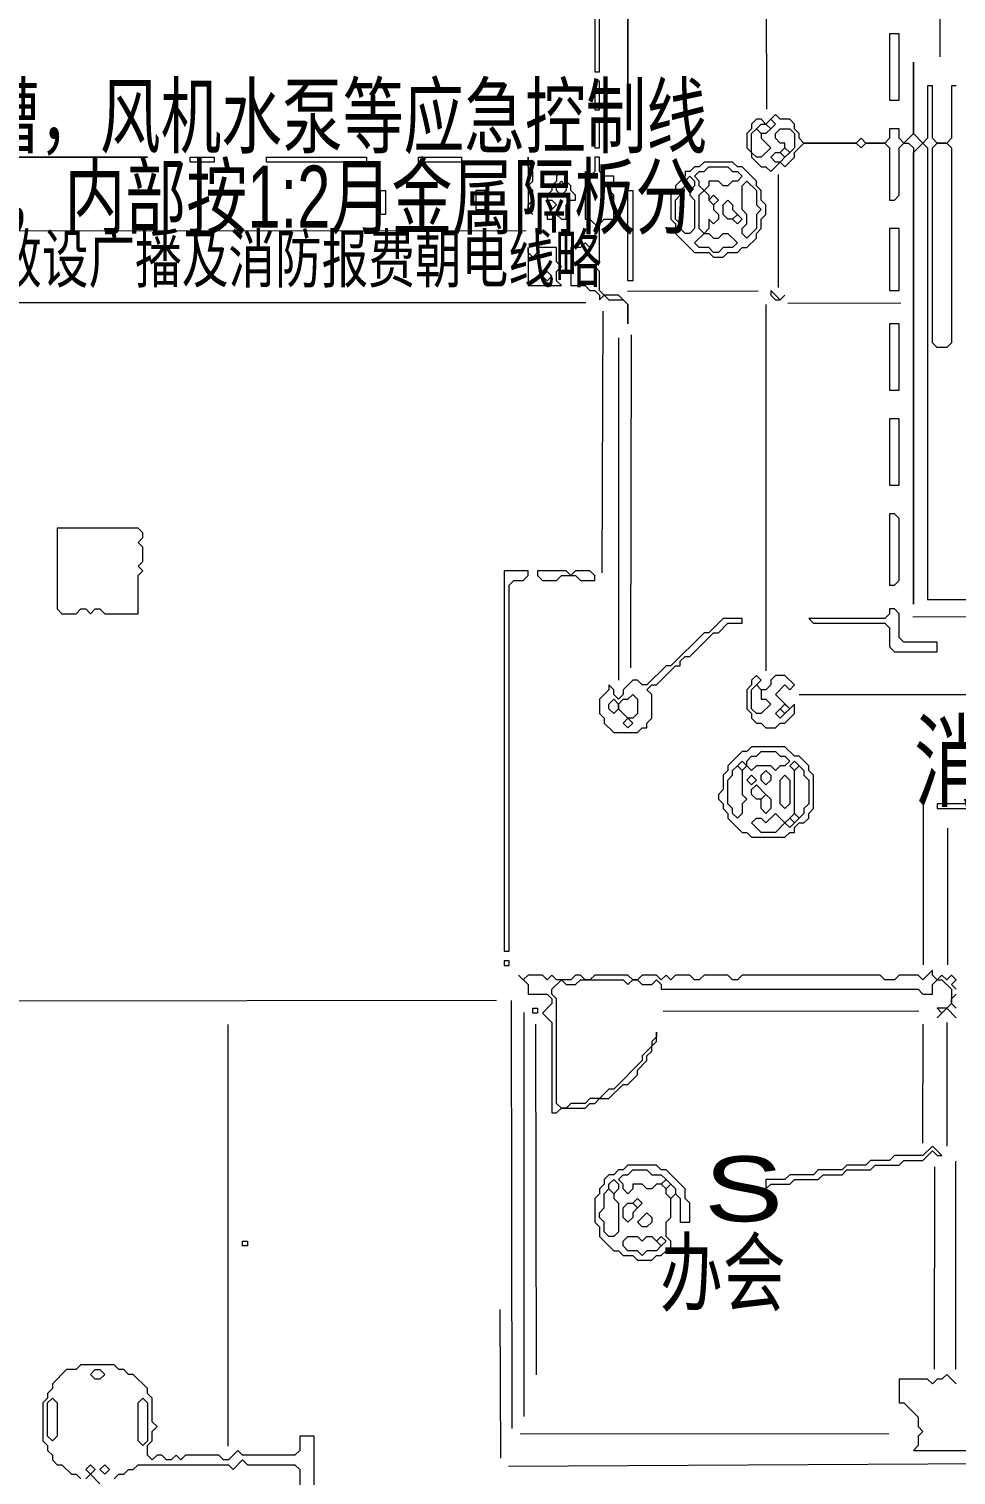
# Model space of a CAD drawing. Extents: x 10 to 1972, y 10 to 1395.
# Drawn here: x 1086.1 to 1281, y 497.8 to 802 of the extents above; entities that cross this region are included whole.
import ezdxf

# ---------------------------------------------------------------- set-up
doc = ezdxf.new("R2010")
doc.units = 0
for name, color, linetype, lineweight in [('OCR_TEXT', 6, 'Continuous', 0), ('TRACE_CURVE', 6, 'Continuous', 0), ('TRACE_STRAIGHT', 5, 'Continuous', 0), ('TRACE_TEXT_SYMBOL', 6, 'Continuous', 0)]:
    doc.layers.add(name, color=color, linetype=linetype, lineweight=lineweight)
doc.styles.add('wqy-unicode', font='wqy-unicode.lff')

msp = doc.modelspace()

# ---------------------------------------------------------------- linework, layer by layer
at = {"layer": 'TRACE_CURVE', "color": 6}
for points in [[(1205, 807), (1205, 793), (1206, 793), (1206, 832)], [(1281, 790), (1280, 790), (1280, 779), (1279, 778), (1277, 778), (1276, 779), (1276, 790), (1275, 790), (1275, 779), (1274, 778), (1272, 780), (1272, 795), (1272, 780), (1270, 778), (1269, 779), (1269, 781), (1267, 781), (1267, 779), (1266, 778), (1262, 778), (1261, 779), (1260, 778), (1249, 778), (1248, 779), (1248, 780), (1247, 781), (1247, 782), (1246, 783), (1244, 783), (1243, 784), (1241, 782), (1240, 783), (1239, 783), (1238, 782), (1238, 781), (1237, 780), (1237, 777), (1238, 776), (1238, 775)], [(1238, 775), (1240, 773), (1241, 773), (1242, 772), (1244, 774), (1245, 773), (1247, 775), (1247, 776), (1249, 778), (1260, 778), (1261, 777), (1262, 778), (1266, 778), (1267, 777), (1267, 766), (1268, 766), (1269, 767), (1269, 777), (1270, 778), (1271, 778), (1272, 777), (1272, 681), (1272, 776), (1274, 778), (1275, 777), (1275, 682), (1321, 682)]]:
    msp.add_lwpolyline(points, dxfattribs=at)
for points in [[(1239, 781), (1240, 782), (1241, 782), (1242, 781), (1241, 780), (1240, 780)], [(1241, 782), (1242, 783), (1243, 782), (1242, 781)], [(1238, 780), (1239, 781), (1240, 780), (1240, 779), (1242, 777), (1240, 775), (1239, 775), (1238, 776)], [(1243, 780), (1244, 781), (1246, 781), (1247, 780), (1247, 777), (1246, 776), (1245, 777), (1245, 778), (1244, 778), (1243, 779)], [(1242, 775), (1243, 776), (1244, 776), (1245, 775), (1244, 774), (1243, 774)], [(1244, 776), (1245, 777), (1246, 776), (1245, 775)], [(1276, 777), (1277, 778), (1279, 778), (1280, 777), (1280, 736), (1279, 735), (1277, 735), (1276, 736)], [(1186, 688), (1186, 608), (1187, 608), (1187, 685), (1188, 686), (1190, 686), (1191, 687), (1191, 688)]]:
    msp.add_lwpolyline(points, close=True, dxfattribs=at)
at = {"layer": 'TRACE_STRAIGHT', "color": 5}
for p, q in [((1277.46, 860.13), (1277.59, 796.13)), ((1241.05, 825.13), (1241.11, 785.12)), ((1243.54, 771.38), (1243.58, 747.63)), ((1046.87, 759.5), (1190.63, 759.6)), ((1211.87, 746.81), (1239.38, 746.88)), ((1059.37, 744.47), (1203.13, 744.43)), ((1206.61, 687.62), (1206.81, 742.63)), ((1241, 744), (1241, 667)), ((1245.62, 744.32), (1269.37, 744.4)), ((1210, 737), (1210, 665)), ((1212.63, 667.62), (1212.73, 737.63)), ((1271.87, 678.37), (1309.38, 678.41)), ((1248, 662), (1351, 662)), ((1274.03, 638.88), (1274.07, 605.12)), ((1279.16, 633.88), (1279.19, 605.12)), ((934.63, 597.32), (1184.38, 597.73)), ((1187.48, 597.63), (1187.57, 507.62)), ((1190.16, 510.12), (1190.21, 595.13)), ((1219.37, 595.42), (1273.12, 595.46)), ((1127.87, 592.62), (1127.87, 503.88)), ((1192.55, 592.63), (1192.67, 518.87)), ((1274.02, 567.62), (1274.08, 592.63)), ((1279, 593), (1279, 567)), ((1280.93, 520.12), (1280.94, 563.87)), ((1276.47, 520.12), (1276.48, 562.63)), ((1185.07, 532.62), (1185.19, 501.37)), ((1189.37, 506.46), (1266.87, 506.57)), ((1186.86, 499.66), (1315.62, 500.39))]:
    msp.add_line(p, q, dxfattribs=at)
at = {"layer": 'TRACE_TEXT_SYMBOL', "color": 6}
for points in [[(1212, 826), (1212, 787), (1212, 812), (1213, 813), (1212, 814)], [(1267, 801), (1267, 787), (1269, 787), (1269, 801)], [(1205, 791), (1205, 785), (1206, 785), (1206, 791)], [(1205, 783), (1205, 777), (1206, 777), (1206, 783)], [(1046, 776), (1046, 775), (1111, 775), (1050, 775), (1049, 776)], [(1120, 775), (1125, 775), (1125, 774), (1120, 774)], [(1136, 775), (1157, 775), (1157, 774), (1136, 774)], [(1168, 775), (1177, 775), (1177, 774), (1168, 774)], [(1191, 775), (1191, 764), (1192, 763), (1191, 764), (1191, 765), (1192, 766), (1192, 768), (1191, 769), (1192, 770), (1192, 772), (1191, 773)], [(1205, 775), (1205, 772), (1204, 771), (1203, 772), (1203, 762), (1204, 762), (1206, 760), (1205, 759), (1205, 757), (1204, 756), (1203, 757), (1202, 756), (1200, 756), (1200, 748), (1203, 748), (1204, 747), (1205, 747), (1206, 746), (1206, 745), (1207, 746), (1208, 745), (1211, 745), (1212, 744), (1212, 740), (1212, 744), (1210, 746), (1207, 746), (1206, 747), (1206, 751), (1205, 752), (1206, 753), (1206, 761), (1207, 762), (1209, 762), (1209, 767), (1208, 768), (1208, 769), (1209, 770), (1209, 771), (1207, 771), (1206, 772), (1206, 775)], [(1228, 774), (1227, 773), (1226, 773), (1225, 772), (1224, 772), (1224, 771), (1222, 769), (1222, 768), (1221, 767), (1221, 762), (1222, 761), (1222, 759), (1226, 755), (1229, 755), (1230, 754), (1232, 754), (1233, 755), (1235, 755), (1236, 756), (1237, 756), (1239, 758), (1239, 759), (1240, 760), (1240, 762), (1241, 763), (1241, 765), (1240, 766), (1240, 768), (1239, 769), (1239, 770), (1236, 773), (1235, 773), (1234, 774)], [(1228, 772), (1229, 773), (1233, 773), (1234, 772), (1235, 772), (1236, 771), (1235, 770), (1234, 770), (1233, 769), (1232, 769), (1231, 770), (1229, 770), (1229, 769), (1228, 768), (1227, 769), (1227, 770), (1226, 771), (1227, 772)], [(1198, 772), (1197, 771), (1197, 770), (1196, 769), (1196, 768), (1195, 767), (1195, 766), (1196, 766), (1197, 765), (1195, 763), (1195, 762), (1196, 762), (1197, 763), (1198, 762), (1199, 762), (1199, 765), (1200, 766), (1201, 766), (1201, 767), (1200, 768), (1200, 769), (1199, 770), (1199, 772)], [(1197, 769), (1198, 770), (1199, 769), (1199, 768), (1198, 767), (1197, 768)], [(1224, 770), (1225, 771), (1226, 770), (1226, 769), (1225, 768), (1224, 769)], [(1236, 769), (1237, 770), (1239, 768), (1239, 765), (1240, 764), (1239, 763), (1239, 760), (1237, 758), (1236, 759), (1236, 760), (1237, 761), (1237, 763), (1236, 764)], [(1160, 768), (1161, 768), (1161, 763), (1160, 763)], [(1180, 768), (1180, 764), (1182, 764), (1182, 768)], [(1212, 768), (1213, 768), (1213, 749), (1212, 749)], [(1223, 768), (1224, 769), (1225, 768), (1225, 767), (1226, 766), (1226, 760), (1225, 759), (1224, 759), (1223, 760), (1223, 761), (1222, 762), (1222, 766), (1223, 767)], [(1227, 767), (1228, 768), (1229, 767), (1229, 766), (1230, 765), (1230, 764), (1231, 763), (1231, 762), (1230, 761), (1229, 762), (1229, 760), (1228, 759), (1227, 760)], [(1229, 766), (1230, 767), (1231, 766), (1230, 765)], [(1232, 765), (1233, 766), (1234, 765), (1234, 764), (1235, 763), (1234, 762), (1233, 762), (1232, 763)], [(1234, 762), (1235, 763), (1236, 762), (1235, 761)], [(1228, 759), (1229, 759), (1230, 758), (1231, 758), (1232, 759), (1233, 759), (1235, 757), (1234, 756), (1232, 756), (1231, 755), (1230, 755), (1229, 756), (1227, 756), (1226, 757)], [(1267, 760), (1267, 747), (1269, 747), (1269, 760)], [(1191, 756), (1191, 748), (1198, 748), (1197, 749), (1197, 751), (1198, 752), (1197, 753), (1197, 756), (1193, 756), (1193, 755), (1192, 754), (1191, 755)], [(1194, 750), (1195, 751), (1196, 750), (1195, 749)], [(1242, 747), (1242, 746), (1243, 745), (1244, 745), (1245, 746), (1244, 745)], [(1267, 740), (1267, 726), (1269, 726), (1269, 740)], [(1267, 720), (1267, 706), (1269, 706), (1269, 720)], [(1267, 700), (1267, 685), (1268, 685), (1269, 686), (1269, 699), (1268, 700)], [(1092, 697), (1092, 680), (1093, 679), (1096, 679), (1097, 680), (1098, 680), (1099, 679), (1100, 680), (1101, 680), (1102, 679), (1109, 679), (1109, 687), (1110, 688), (1109, 689), (1110, 690), (1110, 693), (1109, 694), (1110, 695), (1110, 696), (1109, 697)], [(1193, 688), (1193, 687), (1194, 686), (1197, 686), (1198, 687), (1201, 687), (1202, 686), (1205, 686), (1205, 687), (1204, 688), (1201, 688), (1200, 687), (1199, 688)], [(1267, 680), (1267, 679), (1266, 678), (1250, 678), (1251, 677), (1266, 677), (1267, 676), (1267, 672), (1268, 671), (1277, 671), (1277, 673), (1270, 673), (1269, 674), (1269, 679), (1268, 680)], [(1232, 678), (1229, 675), (1228, 675), (1221, 668), (1220, 668), (1216, 664), (1215, 664), (1214, 665), (1213, 665), (1211, 663), (1211, 662), (1210, 661), (1209, 662), (1209, 663), (1208, 664), (1208, 663), (1206, 661), (1206, 658), (1207, 657), (1207, 656), (1209, 654), (1214, 654), (1215, 655), (1216, 655), (1216, 656), (1217, 657), (1217, 662), (1216, 663), (1217, 664), (1218, 664), (1222, 668), (1223, 668), (1223, 669), (1224, 670), (1225, 670), (1230, 675), (1231, 675), (1233, 677), (1236, 677), (1236, 678)], [(1239, 666), (1238, 665), (1238, 664), (1237, 663), (1237, 659), (1238, 658), (1238, 657), (1239, 656), (1240, 656), (1241, 655), (1243, 655), (1244, 656), (1245, 656), (1247, 658), (1247, 660), (1246, 659), (1243, 662), (1245, 664), (1246, 663), (1247, 664), (1245, 666), (1243, 666), (1242, 665), (1242, 664), (1241, 663), (1240, 663), (1239, 664), (1240, 665)], [(1238, 663), (1239, 664), (1240, 663), (1240, 661), (1241, 661), (1242, 660), (1240, 658), (1239, 658), (1238, 659)], [(1208, 660), (1209, 661), (1210, 660), (1210, 659), (1209, 658), (1208, 659)], [(1212, 661), (1213, 662), (1214, 661), (1214, 658), (1213, 657), (1212, 657), (1210, 659), (1210, 660), (1211, 661)], [(1243, 658), (1244, 659), (1245, 658), (1244, 657)], [(1244, 659), (1245, 660), (1246, 659), (1245, 658)], [(1211, 656), (1212, 657), (1213, 656), (1212, 655)], [(1238, 651), (1237, 650), (1236, 650), (1233, 647), (1233, 646), (1232, 645), (1232, 642), (1231, 641), (1231, 640), (1232, 639), (1232, 638), (1233, 637), (1233, 636), (1236, 633), (1237, 633), (1238, 632), (1245, 632), (1246, 633), (1247, 633), (1247, 634), (1248, 635), (1249, 635), (1250, 636), (1250, 637), (1251, 638), (1251, 645), (1250, 646), (1250, 647), (1248, 649), (1247, 649), (1245, 651)], [(1235, 647), (1236, 648), (1237, 647), (1236, 646)], [(1239, 649), (1240, 650), (1243, 650), (1244, 649), (1245, 649), (1246, 648), (1245, 647), (1244, 647), (1243, 646), (1242, 647), (1239, 647), (1238, 646), (1237, 647), (1237, 648), (1238, 649)], [(1246, 647), (1247, 648), (1248, 647), (1247, 646)], [(1234, 646), (1235, 647), (1236, 646), (1236, 641), (1237, 640), (1236, 639), (1236, 637), (1235, 636), (1234, 637), (1234, 638), (1233, 639), (1233, 644), (1234, 645)], [(1237, 644), (1238, 645), (1239, 644), (1238, 643)], [(1240, 645), (1241, 646), (1242, 645), (1242, 644), (1241, 643), (1240, 644)], [(1244, 644), (1245, 645), (1246, 644), (1246, 639), (1245, 638), (1244, 639)], [(1247, 646), (1248, 647), (1249, 646), (1249, 645), (1250, 644), (1250, 639), (1249, 638), (1249, 637), (1248, 636), (1247, 637)], [(1238, 642), (1239, 643), (1241, 641), (1240, 640), (1239, 640), (1238, 641)], [(1240, 640), (1241, 641), (1242, 640), (1242, 638), (1241, 637), (1240, 638)], [(1243, 637), (1245, 635), (1243, 633), (1240, 633), (1238, 635), (1239, 636), (1240, 636), (1241, 635)], [(1245, 635), (1246, 636), (1247, 635), (1246, 634)], [(1246, 636), (1247, 637), (1248, 636), (1247, 635)], [(1186, 606), (1186, 605), (1187, 605), (1187, 606)], [(1192, 596), (1193, 596), (1193, 595), (1192, 595)], [(1276, 567), (1274, 565), (1268, 565), (1267, 564), (1263, 564), (1262, 563), (1258, 563), (1257, 562), (1252, 562), (1251, 561), (1246, 561), (1245, 560), (1241, 560), (1241, 558), (1242, 559), (1246, 559), (1247, 560), (1252, 560), (1253, 561), (1257, 561), (1258, 562), (1263, 562), (1264, 563), (1269, 563), (1270, 564), (1274, 564), (1276, 566), (1277, 565), (1278, 565)], [(1212, 563), (1211, 562), (1210, 562), (1209, 561), (1208, 561), (1207, 560), (1207, 559), (1206, 558), (1206, 557), (1205, 556), (1205, 551), (1206, 550), (1206, 548), (1209, 545), (1210, 545), (1211, 544), (1213, 544), (1214, 543), (1217, 543), (1218, 544), (1219, 544), (1220, 545), (1221, 545), (1221, 547), (1220, 548), (1220, 551), (1221, 552), (1221, 556), (1222, 557), (1223, 556), (1223, 551), (1225, 551), (1225, 555), (1224, 556), (1224, 558), (1220, 562), (1219, 562), (1218, 563)], [(1208, 559), (1209, 560), (1210, 559), (1210, 558), (1209, 557), (1208, 558)], [(1212, 561), (1213, 562), (1216, 562), (1217, 561), (1219, 561), (1220, 560), (1219, 559), (1218, 559), (1217, 558), (1216, 558), (1215, 559), (1213, 559), (1213, 558), (1212, 557), (1211, 558), (1211, 559), (1210, 560), (1211, 561)], [(1219, 559), (1220, 560), (1221, 559), (1220, 558)], [(1207, 557), (1208, 558), (1209, 557), (1209, 556), (1210, 555), (1210, 549), (1209, 548), (1208, 548), (1207, 549), (1207, 551), (1206, 552), (1206, 553), (1207, 554)], [(1220, 558), (1221, 559), (1222, 558), (1222, 557), (1221, 556), (1220, 557)], [(1211, 554), (1212, 555), (1213, 555), (1214, 554), (1213, 553), (1213, 552), (1212, 551), (1211, 552)], [(1213, 555), (1214, 556), (1215, 555), (1214, 554)], [(1216, 553), (1217, 552), (1217, 551), (1216, 550), (1215, 550), (1214, 551)], [(1211, 547), (1212, 548), (1214, 548), (1215, 547), (1216, 548), (1217, 548), (1219, 546), (1218, 545), (1216, 545), (1215, 544), (1214, 545), (1212, 545), (1211, 546)], [(1218, 547), (1219, 548), (1220, 547), (1219, 546)], [(1131, 547), (1132, 547), (1132, 546), (1131, 546)], [(1099, 519), (1100, 520), (1101, 520), (1102, 519), (1101, 518), (1100, 518)], [(1090, 513), (1091, 514), (1092, 513), (1092, 506), (1091, 505), (1090, 506)], [(1109, 513), (1110, 514), (1111, 513), (1111, 505), (1110, 504), (1109, 505)], [(1098, 499), (1099, 500), (1100, 499), (1099, 498)], [(1101, 499), (1102, 500), (1103, 499), (1102, 498)]]:
    msp.add_lwpolyline(points, close=True, dxfattribs=at)
for points in [[(1285, 639), (1277, 639), (1277, 638), (1283, 638)], [(1276, 604), (1274, 602), (1273, 603), (1269, 603), (1268, 602), (1266, 602), (1265, 603), (1236, 603), (1235, 602), (1234, 602), (1233, 603), (1228, 603), (1227, 602), (1226, 602), (1225, 603), (1222, 603), (1221, 602), (1220, 603), (1219, 602), (1218, 603), (1215, 603), (1214, 602), (1213, 602), (1212, 603), (1205, 603), (1204, 602), (1203, 602), (1202, 603), (1201, 603), (1200, 602), (1197, 602), (1196, 603), (1195, 602), (1194, 603), (1191, 603), (1190, 602), (1189, 603), (1191, 601), (1191, 599), (1195, 599), (1196, 598), (1196, 597), (1194, 595), (1196, 593), (1196, 574), (1197, 574), (1198, 575), (1203, 575), (1204, 576), (1205, 576), (1206, 577), (1208, 577), (1211, 580), (1212, 580), (1214, 582), (1214, 583), (1216, 585), (1216, 586), (1217, 587), (1217, 588), (1218, 589), (1218, 591), (1218, 590), (1217, 589)], [(1281, 600), (1280, 601), (1281, 602), (1280, 603), (1279, 602), (1278, 603), (1277, 602), (1276, 603), (1276, 604)], [(1217, 589), (1217, 588), (1215, 586), (1215, 585), (1209, 579), (1208, 579), (1206, 577), (1204, 577), (1203, 576), (1200, 576), (1199, 575), (1198, 575), (1197, 576), (1197, 598), (1196, 599), (1196, 600), (1198, 602), (1199, 601), (1201, 601), (1202, 602), (1211, 602), (1212, 601), (1213, 602), (1214, 602), (1215, 601), (1217, 601), (1218, 602), (1219, 601), (1219, 600), (1273, 600), (1274, 599), (1276, 599), (1276, 601), (1277, 602), (1278, 602), (1280, 600), (1280, 597), (1279, 596), (1277, 596), (1278, 595), (1277, 594), (1279, 596), (1281, 594)], [(1281, 596), (1280, 597), (1280, 598), (1281, 599)], [(1097, 521), (1096, 520), (1094, 520), (1091, 517), (1091, 516), (1090, 515), (1090, 514), (1089, 513), (1089, 505), (1090, 504), (1090, 503), (1091, 502), (1091, 501), (1092, 500), (1093, 500), (1095, 498), (1096, 498), (1097, 497)], [(1108, 519), (1107, 519), (1106, 520), (1105, 520), (1104, 521), (1097, 521)], [(1146, 470), (1146, 506), (1143, 506), (1143, 503), (1142, 502), (1131, 502), (1130, 503), (1128, 501), (1127, 501), (1126, 502), (1119, 502), (1118, 501), (1117, 502), (1116, 501), (1115, 501), (1114, 502), (1113, 502), (1112, 501), (1111, 502), (1111, 504), (1112, 505), (1112, 507), (1113, 508), (1112, 509), (1112, 514), (1111, 515), (1111, 516), (1108, 519)], [(1281, 517), (1279, 519), (1278, 518), (1277, 518), (1276, 517), (1275, 518), (1269, 518), (1269, 513), (1270, 513), (1273, 510), (1273, 508), (1274, 507), (1273, 506), (1273, 504), (1272, 503), (1286, 503)], [(1104, 497), (1105, 498), (1106, 498), (1107, 499), (1108, 499), (1109, 500), (1128, 500), (1129, 499), (1131, 501), (1132, 500), (1142, 500), (1143, 499), (1143, 469)], [(1098, 497), (1099, 498), (1101, 496)]]:
    msp.add_lwpolyline(points, dxfattribs=at)

# ---------------------------------------------------------------- texts
at = {"layer": 'OCR_TEXT', "color": 6, "style": 'wqy-unicode'}
for s, height, width, p in [('100x100防火线槽，风机水泵等应急控制线', 12.9992, 0.72, (989.13, 777.2)), ('400x100脑火线槽，内部按1:2月金属隔板分', 13.0546, 0.72, (981.19, 760.2)), ('梁底款设，分别效设广播及消防报费朝电线略', 9.9829, 0.72, (1010.35, 748.69)), ('消防端于轴50M', 15.817, 0.72, (1272.11, 640.07)), ('S', 13.68, 1.361084, (1228, 551.18)), ('办会', 13.445, 0.72, (1218.73, 533.69))]:
    msp.add_text(s, height=height, dxfattribs=dict(at, width=width)).set_placement(p)

doc.saveas('drawing.dxf')
